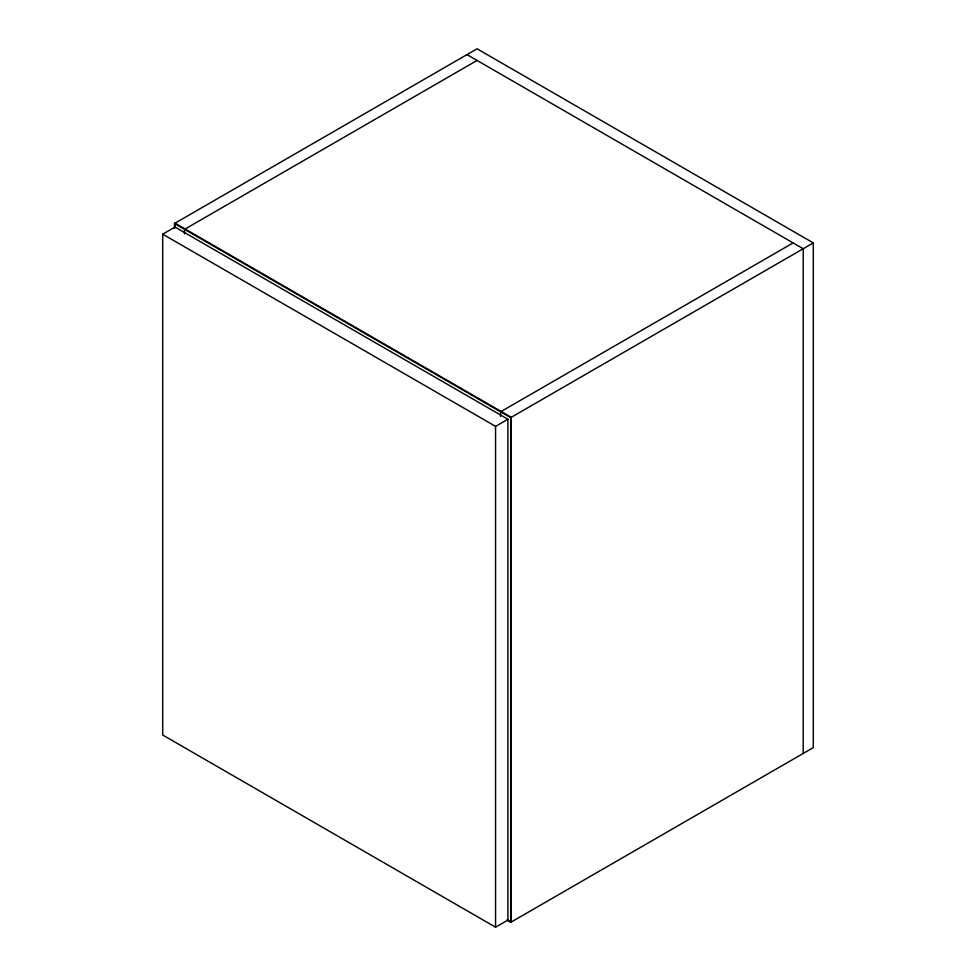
<?xml version="1.0" encoding="UTF-8"?>
<svg xmlns="http://www.w3.org/2000/svg" width="976" height="976" viewBox="0 0 976 976"><rect width="100%" height="100%" fill="white"/><g stroke="black" fill="none" stroke-linecap="round" stroke-linejoin="round"><path stroke-width="1.46" d="M174.472 228.079L174.472 223.504L477.069 48.8L813.301 242.914L813.301 747.64L510.692 922.344L506.91 920.161M162.699 234.179L175.021 227.066L507.898 419.241L507.898 920.087L495.564 927.2L162.699 735.026L162.699 234.179L495.564 426.366L507.898 419.241M477.069 60.451L184.549 229.336L184.549 233.911M793.122 242.914L500.603 411.799L500.603 416.374M174.472 223.504L510.692 417.63L813.301 242.914M466.992 54.619L803.211 248.746L803.211 753.46M507.471 919.843L509.997 921.295M511.253 922.027L511.253 417.301L175.021 223.187L175.021 227.762M510.692 417.63L510.692 922.344M495.564 426.366L495.564 927.2"/></g></svg>
